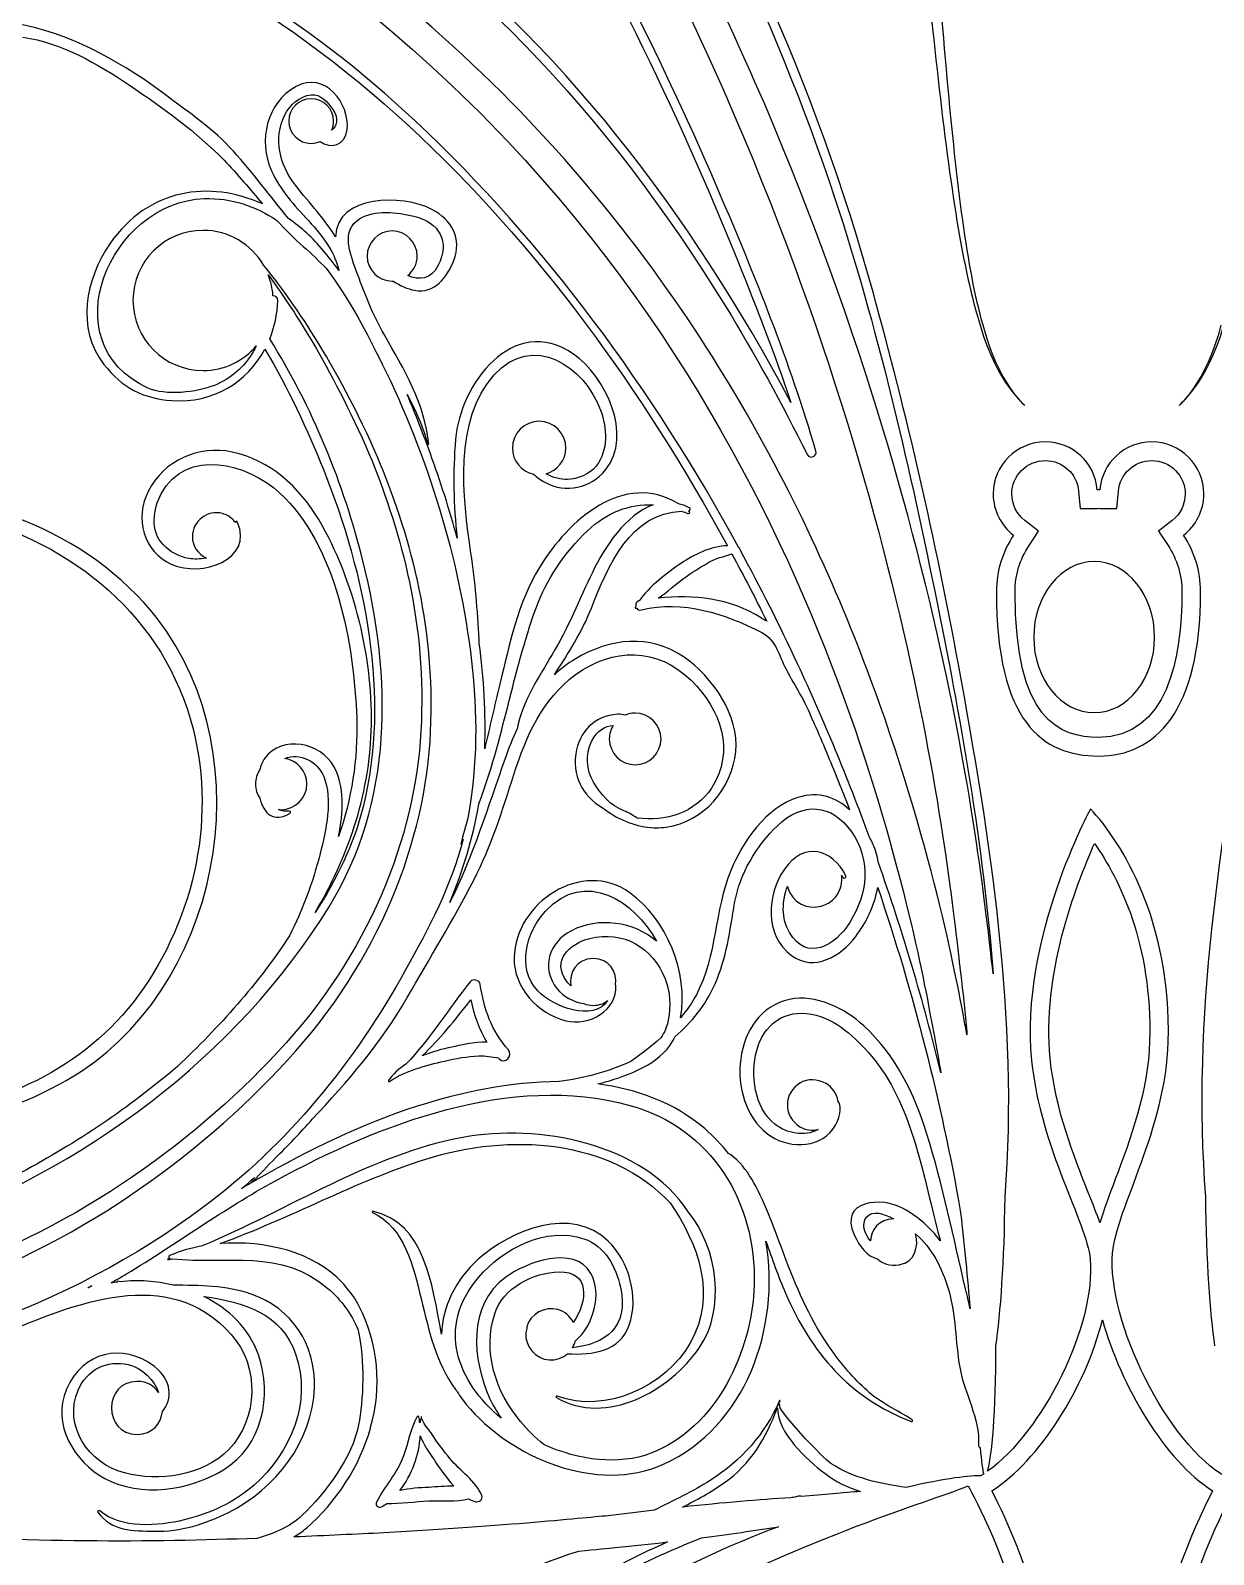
# Model space of a CAD drawing. Extents: x 0 to 115, y 0 to 123.
# Drawn here: x 42.34 to 59.2, y 69.19 to 90.92 of the extents above; entities that cross this region are included whole.
import ezdxf

# ---------------------------------------------------------------- set-up
doc = ezdxf.new("R2010")
doc.units = 0
doc.layers.add('ink_ext_XXXXXX', color=7, linetype='CONTINUOUS')

msp = doc.modelspace()

# ---------------------------------------------------------------- linework, layer by layer
at = {"layer": 'ink_ext_XXXXXX', "color": 7}
for points in [[(57.279114, 84.351261), (57.298516, 84.106786), (57.543697, 84.106786), (57.561689, 84.107491), (57.580739, 84.106786), (57.825566, 84.106786), (57.845322, 84.351261)], [(56.060972, 84.311397), (56.060972, 84.311397)], [(56.571441, 83.576208), (56.709025, 83.781525), (56.51288, 83.933572)], [(58.611908, 83.932866), (58.415764, 83.781525), (58.552994, 83.576208)], [(52.336344, 83.455911), (52.336344, 83.455911)], [(53.272969, 81.887814), (53.272969, 81.887814)], [(54.514041, 81.115583), (54.514041, 81.115583)], [(48.31503, 78.48633), (48.31503, 78.48633)], [(50.881489, 78.625325), (50.881489, 78.625325)], [(48.748947, 77.319694), (48.748947, 77.319694)], [(49.844675, 77.25443), (49.844675, 77.25443)], [(57.416344, 74.351069), (57.416344, 74.351069)], [(54.639277, 73.976772), (54.639277, 73.976772)], [(43.210336, 73.021802), (43.210336, 73.021802)], [(50.325864, 73.198191), (50.325864, 73.198191)], [(48.318205, 70.554475), (48.318205, 70.554475)], [(55.882466, 70.311764), (55.882466, 70.311764)], [(53.327297, 70.015077), (53.327297, 70.015077)]]:
    msp.add_lwpolyline(points, dxfattribs=at)
for points in [[(44.77808, 102.370444), (48.870302, 98.586902), (52.050947, 93.823697), (53.804252, 88.523211)], [(52.15043, 88.625869), (50.920647, 91.497833), (49.402291, 94.253027), (47.59113, 96.799377)], [(54.347883, 87.188652), (53.529439, 90.1474), (52.256969, 92.955864), (50.627489, 95.543136)], [(54.757811, 95.482811), (54.944783, 93.501964), (55.108119, 91.717614), (55.276747, 90.220777)], [(55.406216, 90.234183), (55.270397, 91.731725), (55.139516, 93.518544), (54.97618, 95.501508)], [(52.670072, 90.175622), (51.937, 91.84285), (51.043414, 93.586983), (49.973439, 95.338877)], [(49.586089, 95.103222), (50.643011, 93.367555), (51.526366, 91.641766), (52.250619, 89.991119)], [(49.264355, 93.996911), (50.484966, 91.961736), (51.537302, 89.82355), (52.424186, 87.623275)], [(49.447094, 89.632697), (48.061383, 91.081555), (46.375458, 92.482436), (44.329347, 93.489264)], [(45.670608, 93.562641), (48.445205, 92.057339), (50.60738, 89.651041), (52.244975, 86.987922)], [(41.27923, 93.024655), (46.211064, 92.005833), (49.871133, 87.96935), (52.273197, 83.571975)], [(44.150489, 93.125197), (46.135216, 92.1413), (47.7841, 90.764761), (49.139119, 89.339891)], [(47.826433, 89.626347), (46.27668, 91.083672), (44.448586, 92.209386), (42.446572, 92.841916)], [(53.176661, 85.615616), (51.754614, 88.289319), (49.904647, 90.754883), (47.46025, 92.574511)], [(44.262672, 90.002408), (43.174705, 90.826497), (41.370952, 91.685864), (40.2657, 90.390464)], [(42.22785, 90.826497), (42.784886, 90.739714), (43.290416, 90.448319), (43.750086, 90.13858)], [(46.851355, 89.506402), (46.894041, 89.884227), (46.52433, 90.344955), (46.122869, 90.122352)], [(55.276747, 90.220777), (55.445375, 88.725705), (55.622822, 87.513208), (55.87788, 86.706405)], [(55.916333, 86.717694), (55.686675, 87.525908), (55.542389, 88.7377), (55.406216, 90.234183)], [(43.750086, 90.13858), (44.216458, 89.824255), (44.705055, 89.474652), (45.096991, 89.069664)], [(45.22893, 89.20125), (44.949177, 89.50993), (44.593577, 89.751936), (44.262672, 90.002408)], [(46.122869, 90.122352), (45.7013, 89.887402), (45.581002, 89.347652), (45.772561, 88.920791)], [(45.962708, 89.7156), (46.034675, 89.862002), (46.172964, 89.985122), (46.338769, 90.003114)], [(46.338769, 90.003114), (46.475647, 90.018989), (46.577952, 89.892341), (46.646039, 89.795327)], [(52.250619, 89.991119), (55.149394, 83.347961), (55.493, 78.128614), (55.609416, 77.376139)], [(56.061325, 77.471741), (55.936441, 78.383319), (55.549444, 83.588202), (52.670072, 90.175622)], [(46.338064, 89.94808), (46.163439, 89.94808), (46.018447, 89.803089), (46.018447, 89.628816)], [(46.65768, 89.628816), (46.65768, 89.803089), (46.51163, 89.94808), (46.338064, 89.94808)], [(46.646039, 89.795327), (46.737761, 89.663741), (46.703189, 89.546972), (46.627341, 89.497936)], [(46.112991, 88.716533), (45.887919, 89.008986), (45.79408, 89.374816), (45.962708, 89.7156)], [(46.018447, 89.628816), (46.018447, 89.454544), (46.163439, 89.309552), (46.338064, 89.309552)], [(46.627341, 89.497936), (46.646391, 89.538152), (46.65768, 89.58225), (46.65768, 89.628816)], [(52.436533, 83.544105), (51.214511, 85.787066), (49.684514, 87.879744), (47.826433, 89.626347)], [(54.514041, 81.115583), (53.686072, 83.490483), (52.227689, 86.698644), (49.447094, 89.632697)], [(46.338064, 89.309552), (46.384277, 89.309552), (46.428727, 89.320136), (46.468239, 89.33848)], [(46.468239, 89.33848), (46.609702, 89.233705), (46.824544, 89.267925), (46.851355, 89.506402)], [(49.139119, 89.339891), (51.853744, 86.458755), (53.278261, 83.307391), (54.086475, 80.968122)], [(46.015625, 88.237814), (45.753158, 88.559194), (45.506566, 88.894333), (45.22893, 89.20125)], [(45.096991, 89.069664), (45.290314, 88.870344), (45.465291, 88.657266), (45.642739, 88.448422)], [(45.772561, 88.920791), (45.896386, 88.644566), (46.096411, 88.430077), (46.299258, 88.208886)], [(45.642739, 88.448422), (44.889911, 88.786383), (44.018902, 88.673494), (43.470333, 87.88045)], [(46.684844, 87.977464), (46.537736, 88.228994), (46.323247, 88.443483), (46.112991, 88.716533)], [(44.011494, 85.822344), (42.611319, 86.464752), (43.468922, 88.476997), (44.815475, 88.523211)], [(44.815475, 88.523211), (45.207411, 88.536616), (45.550311, 88.414908), (45.85123, 88.211708)], [(48.058561, 88.369752), (47.637697, 88.590591), (46.700719, 88.581066), (46.684844, 87.977464)], [(53.533672, 84.921702), (53.16643, 86.185), (52.666897, 87.417958), (52.15043, 88.625869)], [(53.804252, 88.523211), (54.406091, 86.702525), (54.843889, 84.802464), (55.227711, 82.924627)], [(46.510925, 87.784494), (46.363464, 87.960883), (46.196247, 88.112577), (46.015625, 88.237814)], [(46.977297, 87.506858), (46.891925, 87.743925), (46.759633, 88.069891), (47.02845, 88.234991)], [(47.02845, 88.234991), (47.244702, 88.366577), (47.567494, 88.329536), (47.799622, 88.273091)], [(47.799622, 88.273091), (48.170391, 88.183133), (48.321027, 87.914669), (48.14605, 87.564008)], [(48.370416, 87.63915), (48.495652, 87.953475), (48.339019, 88.221586), (48.058561, 88.369752)], [(44.796777, 88.070597), (44.245739, 88.070597), (43.798416, 87.623275), (43.798416, 87.07153)], [(45.659319, 87.574591), (45.485752, 87.871277), (45.16543, 88.070597), (44.796777, 88.070597)], [(45.85123, 88.211708), (45.970116, 88.081533), (46.093236, 87.955239), (46.228702, 87.837411)], [(46.299258, 88.208886), (46.407561, 88.091058), (46.510572, 87.968644), (46.595944, 87.832119)], [(47.492352, 88.06213), (47.297266, 88.06213), (47.135341, 87.8995), (47.135341, 87.704061)], [(47.850775, 87.704061), (47.850775, 87.8995), (47.687791, 88.06213), (47.492352, 88.06213)], [(43.470333, 87.88045), (43.123905, 87.3788), (42.982441, 86.669716), (43.38355, 86.159247)], [(46.228702, 87.837411), (46.341591, 87.73828), (46.448483, 87.635269), (46.550436, 87.529083)], [(46.595944, 87.832119), (46.661914, 87.725933), (46.698955, 87.612339), (46.734939, 87.498391)], [(47.24823, 84.923466), (46.61958, 86.319055), (45.985286, 87.180186), (45.659319, 87.574591)], [(46.734939, 87.498391), (46.662972, 87.596111), (46.588889, 87.692419), (46.510925, 87.784494)], [(47.135341, 87.704061), (47.135341, 87.509327), (47.297266, 87.346344), (47.492352, 87.346344)], [(47.715308, 87.426072), (47.797152, 87.492041), (47.850775, 87.59223), (47.850775, 87.704061)], [(47.811616, 87.216169), (48.101247, 87.16043), (48.275872, 87.403847), (48.370416, 87.63915)], [(52.424186, 87.623275), (52.690886, 86.961816), (52.950177, 86.293655), (53.176661, 85.615616)], [(45.793022, 87.13503), (45.786319, 87.240158), (45.763389, 87.341405), (45.725994, 87.43595)], [(45.725994, 87.43595), (46.054077, 86.989333), (46.612525, 86.155014), (47.162505, 84.886425)], [(46.550436, 87.529083), (46.882047, 87.094108), (47.14275, 86.588577), (47.3523, 86.162775)], [(47.382991, 86.5787), (47.211541, 86.878208), (47.094066, 87.183714), (46.977297, 87.506858)], [(48.14605, 87.564008), (48.048683, 87.365394), (47.875116, 87.357986), (47.715308, 87.426072)], [(47.492352, 87.346344), (47.496586, 87.346344), (47.501172, 87.346344), (47.505405, 87.34705)], [(47.505405, 87.34705), (47.605241, 87.28108), (47.717425, 87.234514), (47.811616, 87.216169)], [(55.565319, 81.880758), (55.237589, 83.664402), (54.831541, 85.439933), (54.347883, 87.188652)], [(43.798416, 87.07153), (43.798416, 86.520139), (44.245739, 86.072464), (44.796777, 86.072464)], [(45.747866, 86.522255), (45.8156, 86.691236), (45.856522, 86.876797), (45.862519, 87.07153)], [(45.862519, 87.07153), (45.86393, 87.117039), (45.8283, 87.136794), (45.793022, 87.13503)], [(52.244975, 86.987922), (52.66725, 86.300711), (53.051777, 85.591627), (53.411611, 84.870902)], [(50.076802, 86.307061), (49.209675, 86.896552), (48.46108, 85.867852), (48.396169, 85.092094)], [(55.87788, 86.706405), (56.117064, 85.882316), (56.519936, 85.570814), (56.510764, 85.5754)], [(56.510764, 85.5754), (56.518525, 85.570814), (56.130116, 85.894311), (55.916333, 86.717694)], [(58.712802, 85.5754), (58.70363, 85.570814), (59.106502, 85.882316), (59.346039, 86.706405)], [(59.307586, 86.717694), (59.093802, 85.894311), (58.705041, 85.571519), (58.712802, 85.5754)], [(47.07678, 83.358191), (46.8062, 84.446158), (46.354291, 85.555644), (45.747866, 86.522255)], [(48.013405, 85.020833), (47.959077, 85.600447), (47.66733, 86.081283), (47.382991, 86.5787)], [(48.94615, 86.008964), (49.50248, 86.62703), (50.236258, 86.129614), (50.463447, 85.505902)], [(44.353689, 85.643839), (44.944239, 85.601858), (45.427897, 85.907716), (45.678722, 86.3755)], [(44.796777, 86.072464), (45.101225, 86.072464), (45.372511, 86.208283), (45.555955, 86.422419)], [(45.509389, 86.336341), (45.384505, 86.118325), (45.190125, 85.955694), (44.959408, 85.860444)], [(45.555955, 86.422419), (45.541491, 86.393491), (45.525616, 86.364564), (45.509389, 86.336341)], [(45.678722, 86.3755), (46.008569, 85.826577), (46.282325, 85.236733), (46.516569, 84.649711)], [(50.535414, 84.655708), (50.936169, 85.149244), (50.526594, 86.000144), (50.076802, 86.307061)], [(43.38355, 86.159247), (43.647427, 85.824461), (43.936, 85.673472), (44.353689, 85.643839)], [(47.3523, 86.162775), (48.002116, 84.841975), (48.452966, 83.393469), (48.624769, 81.930147)], [(44.959408, 85.860444), (44.710347, 85.758844), (44.260555, 85.707691), (44.011494, 85.822344)], [(48.616655, 83.466494), (48.499533, 84.258833), (48.367947, 85.366908), (48.94615, 86.008964)], [(48.039158, 84.881839), (47.937205, 85.163002), (47.827491, 85.447341), (47.707194, 85.729916)], [(47.707194, 85.729916), (47.827491, 85.503786), (47.932266, 85.269541), (48.001411, 85.019069)], [(50.463447, 85.505902), (50.556933, 85.249786), (50.577394, 84.936166), (50.401358, 84.710036)], [(49.588205, 85.348211), (49.380772, 85.348211), (49.2065, 85.174997), (49.2065, 84.966858)], [(49.970264, 84.966858), (49.970264, 85.174997), (49.795991, 85.348211), (49.588205, 85.348211)], [(45.20988, 84.909355), (44.733983, 85.009897), (44.239741, 84.788705), (44.017491, 84.355847)], [(44.200583, 84.313514), (44.555477, 84.984497), (45.442361, 84.742491), (45.888977, 84.329741)], [(48.001411, 85.019069), (48.003175, 85.012366), (48.014464, 85.013425), (48.013405, 85.020833)], [(48.396169, 85.092094), (48.357364, 84.622547), (48.36583, 84.150883), (48.421569, 83.683452)], [(49.2065, 84.966858), (49.2065, 84.786589), (49.33738, 84.632425), (49.506714, 84.59503)], [(49.687336, 84.599264), (49.84785, 84.643714), (49.970264, 84.792939), (49.970264, 84.966858)], [(56.803569, 85.053641), (56.392936, 85.053641), (56.060972, 84.721325), (56.060972, 84.311397)], [(57.543697, 84.372427), (57.512652, 84.754133), (57.193741, 85.053641), (56.803569, 85.053641)], [(58.321219, 85.053641), (57.931047, 85.053641), (57.612136, 84.754133), (57.580739, 84.372427)], [(59.063464, 84.311397), (59.063464, 84.721325), (58.7315, 85.053641), (58.321219, 85.053641)], [(46.445661, 83.945919), (46.169436, 84.412644), (45.750689, 84.795408), (45.20988, 84.909355)], [(47.162505, 84.886425), (47.575255, 83.887358), (47.969661, 82.588783), (47.908983, 81.071486)], [(48.046214, 81.065841), (48.09278, 82.612419), (47.677561, 83.92193), (47.24823, 84.923466)], [(48.421569, 83.683452), (48.310091, 84.090205), (48.180622, 84.490961), (48.039158, 84.881839)], [(53.411611, 84.870902), (53.44583, 84.802111), (53.554133, 84.850089), (53.533672, 84.921702)], [(56.326261, 84.311397), (56.326261, 84.574569), (56.540044, 84.788), (56.804275, 84.788)], [(56.804275, 84.788), (57.050161, 84.788), (57.259005, 84.595736), (57.279114, 84.351261)], [(57.845322, 84.351261), (57.866136, 84.595736), (58.07498, 84.788), (58.321219, 84.788)], [(58.321219, 84.788), (58.584391, 84.788), (58.797822, 84.574569), (58.797822, 84.311397)], [(46.516569, 84.649711), (47.106414, 83.175452), (47.470127, 81.42003), (47.078544, 79.850169)], [(49.506714, 84.59503), (49.554339, 84.550933), (49.611136, 84.512833), (49.670755, 84.478614)], [(51.569758, 84.173461), (50.799644, 84.643714), (50.005894, 83.944861), (49.592086, 83.263294)], [(49.670755, 84.478614), (49.967794, 84.312102), (50.325158, 84.396769), (50.535414, 84.655708)], [(49.990372, 84.517066), (49.901825, 84.513186), (49.788936, 84.544583), (49.687336, 84.599264)], [(50.401358, 84.710036), (50.307519, 84.590444), (50.13748, 84.522711), (49.990372, 84.517066)], [(44.146961, 82.530222), (43.143308, 83.824564), (41.477844, 84.34985), (39.895636, 84.402766)], [(44.017491, 84.355847), (43.817819, 83.967086), (43.946936, 83.49013), (44.351219, 83.307391)], [(45.888977, 84.329741), (46.697191, 83.583264), (46.951897, 82.165802), (46.987175, 81.113114)], [(57.562041, 84.373133), (57.556044, 84.373133), (57.549694, 84.372427), (57.543697, 84.372427)], [(57.580739, 84.372427), (57.574741, 84.372427), (57.568744, 84.373133), (57.562041, 84.373133)], [(44.226689, 83.589966), (44.040775, 83.786111), (44.085577, 84.096908), (44.200583, 84.313514)], [(50.277886, 83.786816), (50.555169, 84.049989), (50.87655, 84.173461), (51.214511, 84.155116)], [(51.214511, 84.155116), (50.822927, 84.022825), (50.518127, 83.547986), (50.351616, 83.201205)], [(51.728861, 84.116311), (51.675239, 84.142769), (51.621969, 84.161114), (51.569758, 84.173461)], [(51.717925, 84.067275), (51.742266, 84.068686), (51.751439, 84.105727), (51.728861, 84.116311)], [(56.060972, 84.311397), (56.060972, 84.071155), (56.174919, 83.85843), (56.35025, 83.722964)], [(56.51288, 83.933572), (56.3947, 84.024589), (56.326261, 84.162525), (56.326261, 84.311397)], [(58.797822, 84.311397), (58.797822, 84.162525), (58.730089, 84.024589), (58.611908, 83.932866)], [(58.774186, 83.722964), (58.949869, 83.85843), (59.063464, 84.071155), (59.063464, 84.311397)], [(41.376597, 84.005186), (42.948927, 83.622775), (44.250325, 82.550683), (44.654608, 80.961419)], [(44.351219, 83.307391), (44.767144, 83.119361), (45.532319, 83.370891), (45.285022, 83.915227)], [(45.074766, 84.03235), (44.861689, 84.090911), (44.645083, 83.925458), (44.645083, 83.704972)], [(45.226108, 83.94345), (45.188714, 83.984372), (45.128036, 84.017533), (45.074766, 84.03235)], [(45.259975, 83.902527), (45.251155, 83.914169), (45.240925, 83.926869), (45.226108, 83.94345)], [(45.285022, 83.915227), (45.278319, 83.929691), (45.253625, 83.919108), (45.258916, 83.904644)], [(45.258916, 83.904644), (45.259975, 83.903233), (45.259975, 83.902527), (45.259975, 83.902527)], [(47.194961, 80.928258), (47.23165, 81.934733), (46.956836, 83.081966), (46.445661, 83.945919)], [(50.332566, 82.682975), (50.570691, 83.295044), (50.892777, 84.043286), (51.619147, 84.067275)], [(51.619147, 84.067275), (51.64878, 84.056339), (51.677355, 84.04505), (51.706989, 84.03235)], [(51.706989, 84.03235), (51.723216, 84.023883), (51.744736, 84.045402), (51.728155, 84.059514)], [(51.728155, 84.059514), (51.724627, 84.062689), (51.721452, 84.064452), (51.717925, 84.067275)], [(44.645083, 83.704972), (44.645083, 83.569858), (44.727986, 83.450972), (44.845108, 83.396997)], [(49.540227, 82.67345), (49.692275, 83.093608), (49.954741, 83.480958), (50.277886, 83.786816)], [(56.35025, 83.722964), (56.196791, 83.4926), (56.107186, 83.215316), (56.107186, 82.917925)], [(59.016897, 82.917925), (59.016897, 83.215316), (58.927644, 83.4926), (58.774186, 83.722964)], [(44.593577, 83.391352), (44.449644, 83.414989), (44.325466, 83.485897), (44.226689, 83.589966)], [(48.730955, 82.238122), (48.7112, 82.653341), (48.67698, 83.056566), (48.616655, 83.466494)], [(52.273197, 83.571975), (52.043539, 83.573033), (51.788833, 83.4418), (51.615619, 83.32503)], [(51.993444, 83.329969), (52.106686, 83.396644), (52.220633, 83.418869), (52.336344, 83.455911)], [(52.336344, 83.455911), (52.508147, 83.138411), (52.674305, 82.818089), (52.832702, 82.497766)], [(52.452408, 83.51553), (52.452408, 83.527172), (52.446411, 83.537755), (52.436533, 83.544105)], [(53.272969, 81.887814), (53.017205, 82.437089), (52.743097, 82.980719), (52.452408, 83.51553)], [(56.372827, 82.917925), (56.372827, 83.15358), (56.441619, 83.380416), (56.571441, 83.576208)], [(58.552994, 83.576208), (58.683169, 83.380416), (58.751255, 83.152875), (58.751255, 82.917925)], [(44.845108, 83.396997), (44.753386, 83.381827), (44.66378, 83.380064), (44.593577, 83.391352)], [(46.594533, 78.427064), (47.51493, 79.929191), (47.493764, 81.683908), (47.07678, 83.358191)], [(49.592086, 83.263294), (49.286227, 82.758469), (49.163814, 82.165802), (49.027289, 81.598536)], [(51.615619, 83.32503), (51.414536, 83.188858), (51.15983, 82.998711), (51.012722, 82.785633)], [(51.647016, 83.106308), (51.757436, 83.188152), (51.875264, 83.259414), (51.993444, 83.329969)], [(57.501011, 83.347255), (57.025114, 83.347255), (56.638822, 82.865714), (56.638822, 82.270225)], [(58.362141, 82.270225), (58.362141, 82.865714), (57.976202, 83.347255), (57.501011, 83.347255)], [(50.351616, 83.201205), (50.159352, 82.803272), (50.004483, 82.40675), (49.774825, 82.025044)], [(51.285066, 82.824439), (51.414536, 82.912986), (51.534833, 83.023758), (51.647016, 83.106308)], [(51.045883, 82.65828), (51.632552, 82.803977), (52.247444, 82.603952), (52.763205, 82.33443)], [(52.757208, 82.541158), (52.29895, 82.830436), (51.795536, 82.879825), (51.285066, 82.824439)], [(55.227711, 82.924627), (55.591777, 81.140277), (55.919508, 79.307597), (56.061325, 77.471741)], [(56.107186, 82.917925), (56.107186, 81.063019), (56.758766, 80.57548), (57.562041, 80.57548)], [(57.562041, 80.841475), (57.008533, 80.841475), (56.372827, 81.077836), (56.372827, 82.917925)], [(57.562041, 80.57548), (58.365669, 80.57548), (59.016897, 81.195664), (59.016897, 82.917925)], [(58.751255, 82.917925), (58.751255, 81.970716), (58.545233, 80.841475), (57.562041, 80.841475)], [(48.729191, 79.895325), (49.07315, 80.795966), (49.210733, 81.763989), (49.540227, 82.67345)], [(49.804811, 81.73365), (50.003425, 82.03845), (50.199922, 82.343955), (50.332566, 82.682975)], [(50.956277, 82.6925), (50.953455, 82.686502), (50.957689, 82.681211), (50.964039, 82.681564)], [(50.966861, 82.710844), (50.96298, 82.704847), (50.9591, 82.69885), (50.956277, 82.6925)], [(51.011664, 82.785633), (50.971094, 82.778225), (50.958747, 82.742947), (50.966861, 82.710844)], [(50.964039, 82.681564), (50.968977, 82.682269), (50.973564, 82.68368), (50.978502, 82.684386)], [(50.978502, 82.684386), (50.992614, 82.663925), (51.015897, 82.651225), (51.045883, 82.65828)], [(51.012722, 82.785633), (51.011664, 82.785633), (51.011664, 82.785633), (51.011664, 82.785633)], [(42.846622, 75.949505), (45.048661, 77.19975), (45.688247, 80.541261), (44.146961, 82.530222)], [(52.832702, 82.497766), (52.805186, 82.513289), (52.778727, 82.528105), (52.757208, 82.541158)], [(48.733425, 82.185558), (48.732366, 82.20355), (48.732366, 82.220836), (48.730955, 82.238122)], [(48.812094, 80.678491), (48.831144, 81.180494), (48.801158, 81.684614), (48.733425, 82.185558)], [(51.655483, 81.983769), (51.153833, 82.321377), (50.607733, 82.255408), (50.102908, 81.958369)], [(52.763205, 82.33443), (52.966052, 82.228244), (53.00768, 82.005641), (53.108222, 81.812319)], [(56.638822, 82.270225), (56.638822, 81.676147), (57.025114, 81.1939), (57.501011, 81.1939)], [(57.501011, 81.1939), (57.976202, 81.1939), (58.362141, 81.676147), (58.362141, 82.270225)], [(48.624769, 81.930147), (48.7112, 81.196369), (48.708377, 80.447422), (48.57785, 79.71823)], [(49.774825, 82.025044), (49.579033, 81.699783), (49.351139, 81.344183), (49.274586, 80.962477)], [(50.102908, 81.958369), (49.993194, 81.893458), (49.894769, 81.817611), (49.804811, 81.73365)], [(50.103614, 81.731886), (50.639836, 82.129819), (51.27413, 82.123469), (51.753908, 81.655686)], [(52.390319, 80.640039), (52.446764, 81.143805), (52.054475, 81.7146), (51.655483, 81.983769)], [(49.228725, 80.313014), (49.402291, 80.855233), (49.633361, 81.382989), (50.103614, 81.731886)], [(53.108222, 81.812319), (53.235575, 81.56608), (53.386916, 81.356883), (53.478286, 81.0923)], [(54.293908, 79.425425), (53.988402, 80.259744), (53.648677, 81.081716), (53.272969, 81.887814)], [(56.229247, 74.291802), (56.431036, 76.815575), (56.018991, 79.4159), (55.565319, 81.880758)], [(59.75138, 81.880758), (59.297355, 79.4159), (58.886016, 76.815575), (59.087452, 74.291802)], [(49.027289, 81.598536), (48.953205, 81.292325), (48.88265, 80.985408), (48.812094, 80.678491)], [(51.753908, 81.655686), (52.181827, 81.238702), (52.387497, 80.650622), (52.04495, 80.11828)], [(47.908983, 81.071486), (47.862769, 79.561244), (47.232708, 77.877083), (45.982816, 76.487491)], [(46.118283, 76.369311), (47.382286, 77.79418), (48.014816, 79.527377), (48.046214, 81.065841)], [(46.987175, 81.113114), (47.007283, 80.52468), (46.910975, 79.962705), (46.729647, 79.427541)], [(50.704041, 81.169911), (50.382661, 81.152977), (50.154766, 80.922614), (50.111022, 80.60723)], [(50.817989, 81.158975), (50.782711, 81.167441), (50.744964, 81.171675), (50.704041, 81.169911)], [(50.957336, 81.187197), (50.907947, 81.187197), (50.860675, 81.176614), (50.817989, 81.158975)], [(51.325636, 80.817839), (51.325636, 81.019275), (51.157714, 81.187197), (50.957336, 81.187197)], [(53.478286, 81.0923), (53.480402, 81.086655), (53.485341, 81.084891), (53.488869, 81.08595)], [(53.488869, 81.08595), (53.606344, 80.816427), (53.719586, 80.547964), (53.827889, 80.279852)], [(55.677502, 76.656825), (55.589308, 77.086155), (55.334955, 78.716341), (54.514041, 81.115583)], [(44.654608, 80.961419), (44.995744, 79.623333), (44.640144, 78.143077), (43.798769, 77.062166)], [(46.661914, 80.425902), (46.474236, 80.762805), (45.930252, 80.884866), (45.6759, 80.542319)], [(46.39733, 78.344866), (46.860527, 79.133677), (47.161447, 79.997983), (47.194961, 80.928258)], [(49.274586, 80.962477), (49.210733, 80.824894), (49.154289, 80.682372), (49.103841, 80.540555)], [(50.336094, 80.784325), (50.413352, 80.940605), (50.528005, 81.00728), (50.644775, 81.011866)], [(50.644775, 81.011866), (50.609144, 80.955069), (50.588683, 80.888747), (50.588683, 80.817839)], [(54.086475, 80.968122), (54.889044, 78.605569), (55.137047, 76.997255), (55.223125, 76.57498)], [(45.960944, 80.539497), (46.17508, 80.634394), (46.434019, 80.491519), (46.517275, 80.284791)], [(50.365022, 80.201889), (50.259189, 80.380747), (50.244372, 80.598058), (50.336094, 80.784325)], [(50.588683, 80.817839), (50.588683, 80.617108), (50.7559, 80.449186), (50.957336, 80.449186)], [(50.957336, 80.449186), (51.157714, 80.449186), (51.325636, 80.617108), (51.325636, 80.817839)], [(51.400072, 79.562655), (51.944761, 79.642383), (52.331758, 80.106286), (52.390319, 80.640039)], [(45.6759, 80.542319), (45.642739, 80.497516), (45.61875, 80.439661), (45.602875, 80.374044)], [(46.277386, 80.176489), (46.277386, 80.35958), (46.13698, 80.514097), (45.960944, 80.539497)], [(46.729647, 79.427541), (46.800202, 79.777497), (46.818194, 80.142622), (46.661914, 80.425902)], [(49.103841, 80.540555), (48.853369, 79.83888), (48.6477, 79.152727), (48.31503, 78.48633)], [(50.111022, 80.60723), (50.057047, 80.220586), (50.257425, 79.971877), (50.536472, 79.80713)], [(45.602875, 80.374044), (45.56548, 80.316189), (45.543255, 80.249514), (45.543255, 80.176489)], [(46.517275, 80.284791), (46.649566, 79.953533), (46.550436, 79.513266), (46.466122, 79.183066)], [(48.656519, 78.805947), (48.903464, 79.289605), (49.063625, 79.798311), (49.228725, 80.313014)], [(50.796469, 79.793019), (50.603852, 79.870277), (50.468386, 80.026205), (50.365022, 80.201889)], [(53.827889, 80.279852), (53.891036, 80.122866), (53.953125, 79.964822), (54.014508, 79.805719)], [(45.543255, 80.176489), (45.543255, 80.102405), (45.565833, 80.032555), (45.604991, 79.974347)], [(45.604991, 79.974347), (45.659319, 79.762327), (45.802547, 79.615572), (46.038555, 79.760211)], [(45.910144, 79.809952), (46.110169, 79.809952), (46.277386, 79.976816), (46.277386, 80.176489)], [(52.04495, 80.11828), (51.821994, 79.772558), (51.38455, 79.628625), (50.9845, 79.691419)], [(53.275439, 79.983519), (52.828469, 79.844877), (52.488744, 79.354164), (52.320116, 78.943883)], [(54.014508, 79.805719), (53.82295, 79.985636), (53.57918, 80.078064), (53.275439, 79.983519)], [(46.031147, 79.788433), (45.968, 79.782789), (45.9172, 79.792666), (45.874514, 79.811716)], [(45.874514, 79.811716), (45.886508, 79.810305), (45.898502, 79.809952), (45.910144, 79.809952)], [(46.038555, 79.760211), (46.050902, 79.767266), (46.046669, 79.789139), (46.031147, 79.788433)], [(47.078544, 79.850169), (46.9459, 79.317122), (46.700719, 78.814414), (46.39733, 78.344866)], [(48.31503, 78.48633), (48.502708, 78.938944), (48.644877, 79.407433), (48.729191, 79.895325)], [(50.536472, 79.80713), (50.7305, 79.656847), (50.985205, 79.563008), (51.225447, 79.553483)], [(50.9845, 79.691419), (50.925233, 79.729872), (50.864908, 79.766561), (50.796469, 79.793019)], [(52.985102, 79.581705), (53.341761, 79.926369), (53.760155, 79.900969), (54.043789, 79.490336)], [(57.449858, 79.823005), (57.449858, 79.823005), (56.431036, 77.962808), (56.60813, 76.235961)], [(58.556522, 76.50125), (58.600972, 78.22845), (57.892594, 79.335819), (57.449858, 79.823005)], [(48.57785, 79.71823), (48.542925, 79.58488), (48.508, 79.452236), (48.4699, 79.319944)], [(51.225447, 79.553483), (51.234266, 79.552072), (51.242733, 79.550308), (51.251552, 79.548191)], [(51.251552, 79.548191), (51.254375, 79.547133), (51.255786, 79.551014), (51.253669, 79.552777)], [(51.253669, 79.552777), (51.303411, 79.552072), (51.352094, 79.5556), (51.400072, 79.562655)], [(52.374797, 78.480686), (52.444647, 78.894141), (52.6863, 79.293486), (52.985102, 79.581705)], [(48.506941, 79.389441), (48.335491, 78.728689), (48.01658, 78.121911), (47.684616, 77.525011)], [(48.4699, 79.319944), (48.469194, 79.318533), (48.471664, 79.317827), (48.472016, 79.318533)], [(48.472016, 79.318533), (48.484364, 79.342169), (48.494594, 79.365805), (48.506941, 79.389441)], [(53.959122, 78.866625), (53.771797, 79.25715), (53.357636, 79.35875), (53.084233, 78.961875)], [(54.043789, 79.490336), (54.327775, 79.078291), (54.269214, 78.610861), (54.016272, 78.20305)], [(54.346472, 79.32065), (54.329891, 79.355927), (54.3119, 79.390852), (54.293908, 79.425425)], [(54.421966, 79.06418), (54.409972, 79.151669), (54.385277, 79.2381), (54.346472, 79.32065)], [(56.872361, 76.262772), (56.751358, 77.444577), (57.232194, 78.717752), (57.504891, 79.327705)], [(57.504891, 79.327705), (57.863314, 78.820411), (58.326511, 77.890136), (58.291233, 76.507952)], [(46.466122, 79.183066), (46.359936, 78.763261), (46.214944, 78.380144), (46.029383, 78.011491)], [(50.881489, 78.625325), (50.206272, 79.113569), (49.243189, 78.484919), (49.231194, 77.698225)], [(49.678869, 78.364975), (50.243666, 78.974575), (50.954514, 78.502205), (51.260372, 77.934939)], [(52.320116, 78.943883), (52.084461, 78.369208), (52.125736, 77.732444), (51.82905, 77.171527)], [(53.084233, 78.961875), (52.835877, 78.60063), (52.791427, 78.022075), (53.186539, 77.731033)], [(55.314494, 76.058866), (55.068608, 77.074514), (54.769805, 78.077108), (54.421966, 79.06418)], [(47.706841, 77.1299), (48.024341, 77.687641), (48.363714, 78.234447), (48.656519, 78.805947)], [(53.157258, 78.058411), (53.040136, 78.255966), (53.048602, 78.513141), (53.130447, 78.72128)], [(53.130447, 78.72128), (53.131858, 78.713519), (53.132916, 78.7047), (53.135386, 78.696586)], [(53.135386, 78.696586), (53.190419, 78.496914), (53.400675, 78.379439), (53.599641, 78.433061)], [(53.790494, 78.53713), (53.866694, 78.61333), (53.893858, 78.702583), (53.901972, 78.806652)], [(53.901972, 78.807358), (53.904089, 78.830289), (53.901972, 78.852866), (53.898797, 78.874386)], [(53.898797, 78.874386), (53.906558, 78.864508), (53.913614, 78.855689), (53.92208, 78.844752)], [(53.901972, 78.806652), (53.901972, 78.807358), (53.901972, 78.807358), (53.901972, 78.807358)], [(53.92208, 78.844752), (53.938661, 78.822175), (53.971469, 78.841225), (53.959122, 78.866625)], [(54.100586, 78.000555), (54.249458, 78.1967), (54.36905, 78.445055), (54.414205, 78.701525)], [(54.414205, 78.701525), (54.92538, 77.198691), (55.318022, 75.655641), (55.59213, 74.093189)], [(51.604683, 76.843797), (51.723216, 77.491497), (51.40113, 78.249969), (50.881489, 78.625325)], [(52.095397, 77.326044), (52.258733, 77.693991), (52.308122, 78.087339), (52.374797, 78.480686)], [(53.622219, 78.439411), (53.68713, 78.457402), (53.742869, 78.490564), (53.790494, 78.53713)], [(40.721136, 73.846597), (43.060758, 74.647755), (45.294194, 76.304752), (46.594533, 78.427064)], [(49.568097, 77.226914), (49.262239, 77.547236), (49.406877, 78.070052), (49.678869, 78.364975)], [(51.260372, 77.934939), (50.937227, 78.213986), (50.434166, 78.284541), (50.047169, 78.083811)], [(53.599641, 78.433061), (53.607755, 78.434472), (53.615164, 78.437294), (53.622219, 78.439411)], [(50.047169, 78.083811), (49.728611, 77.919064), (49.607961, 77.549705), (49.844675, 77.25443)], [(50.309283, 77.973744), (50.789766, 78.094394), (51.206044, 77.843569), (51.38455, 77.399069)], [(54.016272, 78.20305), (53.809191, 77.869675), (53.406319, 77.635077), (53.157258, 78.058411)], [(46.029383, 78.011491), (45.586294, 77.332747), (45.026436, 76.710094), (44.4313, 76.147766)], [(49.982258, 77.360616), (49.758597, 77.656597), (50.021064, 77.90213), (50.309283, 77.973744)], [(53.186539, 77.731033), (53.510741, 77.491497), (53.888566, 77.722214), (54.100586, 78.000555)], [(49.231194, 77.698225), (49.224491, 77.272775), (49.566686, 76.903769), (49.967794, 76.800405)], [(50.358672, 77.687641), (50.117372, 77.687641), (50.011891, 77.480208), (50.039408, 77.296411)], [(50.678994, 77.311933), (50.69875, 77.492202), (50.591505, 77.687641), (50.358672, 77.687641)], [(47.684616, 77.525011), (46.955072, 76.211972), (46.004689, 75.037222), (44.796072, 74.137286)], [(48.748947, 77.319694), (48.740127, 77.381077), (48.642761, 77.405772), (48.605014, 77.357794)], [(51.38455, 77.399069), (51.45828, 77.213508), (51.467452, 77.006427), (51.429352, 76.8124)], [(55.609416, 77.376139), (55.63905, 77.112966), (55.66445, 76.854733), (55.68738, 76.60038)], [(48.605014, 77.357794), (48.29845, 76.968327), (48.030339, 76.541114), (47.689555, 76.180222)], [(49.147233, 76.389419), (48.911577, 76.6473), (48.796925, 76.978558), (48.748947, 77.319694)], [(50.565047, 77.089683), (50.360436, 76.776064), (49.786819, 76.998666), (49.568097, 77.226914)], [(49.844675, 77.25443), (49.930047, 77.147539), (50.078214, 77.0664), (50.223911, 77.045586)], [(49.967794, 76.800405), (50.297641, 76.71468), (50.711802, 76.954216), (50.681111, 77.308405)], [(50.039408, 77.296411), (50.020005, 77.314402), (50.001308, 77.334864), (49.982258, 77.360616)], [(50.681111, 77.308405), (50.680405, 77.310169), (50.678994, 77.310875), (50.678994, 77.311933)], [(51.527072, 76.577802), (51.7592, 76.774652), (51.957108, 77.011366), (52.095397, 77.326044)], [(51.82905, 77.171527), (51.766961, 77.055111), (51.690408, 76.946455), (51.604683, 76.843797)], [(54.218061, 76.725969), (53.951714, 76.973266), (53.531202, 77.186697), (53.157611, 77.105558)], [(43.798769, 77.062166), (43.009958, 76.04793), (41.747719, 75.518058), (40.486186, 75.431275)], [(46.354291, 75.396702), (46.858058, 75.933277), (47.341364, 76.488902), (47.706841, 77.1299)], [(47.918861, 76.29805), (48.174272, 76.538997), (48.385939, 76.810636), (48.614539, 77.097091)], [(48.614539, 77.097091), (48.658636, 76.883661), (48.730955, 76.677639), (48.843491, 76.493489)], [(50.223911, 77.045586), (50.262716, 77.029005), (50.307519, 77.01948), (50.358672, 77.01948)], [(50.358672, 77.01948), (50.444397, 77.01948), (50.513189, 77.046997), (50.565047, 77.089683)], [(53.157611, 77.105558), (52.339166, 76.927758), (52.227336, 75.664108), (52.842227, 75.188564)], [(52.689475, 76.376014), (52.7879, 76.75278), (53.089877, 76.966916), (53.471936, 76.895302)], [(51.429352, 76.8124), (51.40995, 76.713269), (51.37185, 76.629308), (51.323166, 76.554872)], [(53.471936, 76.895302), (53.823302, 76.82898), (54.101291, 76.556283), (54.324952, 76.297344)], [(55.116939, 75.184683), (54.936316, 75.768177), (54.669616, 76.306164), (54.218061, 76.725969)], [(48.843491, 76.493489), (48.663575, 76.500191), (48.452261, 76.448333), (48.344311, 76.425402)], [(50.591152, 75.945977), (50.942166, 76.051458), (51.366558, 76.222202), (51.527072, 76.577802)], [(51.323166, 76.554872), (51.1877, 76.434222), (51.041297, 76.32345), (50.894541, 76.220439)], [(55.223125, 76.57498), (55.25558, 76.401061), (55.285566, 76.228905), (55.314494, 76.058866)], [(55.68738, 76.60038), (55.684205, 76.61943), (55.680325, 76.637775), (55.677502, 76.656825)], [(57.763125, 73.491702), (57.819569, 74.12635), (58.524772, 75.260883), (58.556522, 76.50125)], [(58.291233, 76.507952), (58.272536, 75.800633), (58.01148, 75.10178), (57.801225, 74.540864)], [(45.982816, 76.487491), (44.738922, 75.1106), (43.041708, 73.87623), (41.02523, 73.166089)], [(41.096844, 72.95795), (43.155302, 73.698783), (44.859572, 74.956789), (46.118283, 76.369311)], [(48.344311, 76.425402), (48.20955, 76.39718), (48.059972, 76.356964), (47.918861, 76.29805)], [(48.237772, 76.22573), (48.398991, 76.264183), (48.561269, 76.292405), (48.72778, 76.301225)], [(48.72778, 76.301225), (48.824089, 76.306164), (48.916516, 76.279), (49.008591, 76.27018)], [(49.017411, 76.259244), (49.097491, 76.17105), (49.227314, 76.302636), (49.147233, 76.389419)], [(52.949119, 75.327205), (52.648905, 75.568858), (52.599164, 76.029939), (52.689475, 76.376014)], [(54.324952, 76.297344), (54.898216, 75.63518), (55.058025, 74.611066), (55.273219, 73.789094)], [(44.4313, 76.147766), (43.748322, 75.563566), (42.995847, 75.057683), (42.204214, 74.636819)], [(45.8283, 74.518991), (47.312083, 75.325089), (49.178277, 76.061689), (50.880077, 75.593905)], [(47.689555, 76.180222), (47.59113, 76.116722), (47.5047, 76.040169), (47.4412, 75.947389)], [(47.454605, 75.934336), (47.672269, 76.087441), (47.98095, 76.1647), (48.237772, 76.22573)], [(49.008591, 76.27018), (49.012119, 76.267005), (49.014589, 76.262772), (49.017411, 76.259244)], [(50.894541, 76.220439), (50.577394, 76.066627), (50.220736, 75.98443), (49.873955, 75.932572)], [(56.60813, 76.235961), (56.738305, 74.961727), (57.393414, 73.934439), (57.442802, 73.402097)], [(57.416344, 74.351069), (57.2075, 74.876708), (56.947855, 75.531111), (56.872361, 76.262772)], [(38.799908, 75.671516), (39.917861, 74.821322), (41.74525, 75.322972), (42.846622, 75.949505)], [(47.4412, 75.947389), (47.435555, 75.939275), (47.446844, 75.928339), (47.454605, 75.934336)], [(49.873955, 75.932572), (49.17863, 75.931514), (48.468489, 75.778408), (47.849011, 75.581558)], [(50.42323, 75.899058), (50.479322, 75.913522), (50.535414, 75.92975), (50.591152, 75.945977)], [(51.947936, 75.262294), (51.506964, 75.635886), (50.979561, 75.82815), (50.42323, 75.899058)], [(53.305425, 75.910347), (53.196064, 75.846141), (53.126919, 75.727255), (53.126919, 75.599902)], [(53.668433, 75.910347), (53.555191, 75.972789), (53.418314, 75.977022), (53.305425, 75.910347)], [(53.679369, 75.903997), (53.675841, 75.905761), (53.671961, 75.908583), (53.668433, 75.910347)], [(53.84835, 75.659522), (53.830358, 75.761122), (53.768622, 75.849316), (53.679369, 75.903997)], [(53.77603, 75.256297), (53.881511, 75.403758), (53.911144, 75.559686), (53.84835, 75.659522)], [(47.849011, 75.581558), (47.055261, 75.329675), (46.306314, 74.953614), (45.583472, 74.545802)], [(50.880077, 75.593905), (52.04495, 75.272877), (52.689475, 74.208194), (52.653491, 73.039089)], [(53.126919, 75.599902), (53.126919, 75.473255), (53.196064, 75.354016), (53.305425, 75.289811)], [(45.825477, 74.842136), (46.008569, 75.020641), (46.184958, 75.205144), (46.354291, 75.396702)], [(47.971777, 74.827672), (49.163814, 75.206555), (50.597502, 75.118361), (51.454047, 74.205372)], [(51.712633, 74.077314), (51.076927, 75.058389), (49.567744, 75.337436), (48.498122, 75.137058)], [(52.286602, 74.906694), (52.186766, 75.035811), (52.074583, 75.155755), (51.947936, 75.262294)], [(52.842227, 75.188564), (53.103636, 74.988186), (53.560836, 74.957494), (53.77603, 75.256297)], [(53.563658, 75.250652), (53.371394, 75.138116), (53.112455, 75.195619), (52.949119, 75.327205)], [(53.305425, 75.289811), (53.385505, 75.242539), (53.476522, 75.231955), (53.563658, 75.250652)], [(48.498122, 75.137058), (47.167797, 74.887644), (46.024091, 74.10483), (44.7869, 73.59048)], [(55.667625, 72.976294), (55.492294, 73.716069), (55.341658, 74.457255), (55.116939, 75.184683)], [(45.039841, 73.62223), (46.032558, 73.98418), (46.959305, 74.505939), (47.971777, 74.827672)], [(45.511505, 74.510525), (45.614869, 74.622002), (45.719997, 74.731716), (45.825477, 74.842136)], [(52.406547, 74.817794), (52.373033, 74.851308), (52.331405, 74.880236), (52.286602, 74.906694)], [(52.677127, 74.439616), (52.605161, 74.579669), (52.518025, 74.707022), (52.406547, 74.817794)], [(45.344994, 74.406102), (45.407083, 74.459019), (45.469172, 74.512289), (45.52985, 74.566616)], [(45.583472, 74.545802), (45.503744, 74.500647), (45.423664, 74.453375), (45.344994, 74.406102)], [(45.52985, 74.566616), (45.518208, 74.552152), (45.506566, 74.538394), (45.495277, 74.523225)], [(57.801225, 74.540864), (57.716558, 74.315791), (57.638947, 74.107652), (57.582855, 73.917505)], [(43.703872, 73.191136), (44.422833, 73.621877), (45.090289, 74.117883), (45.8283, 74.518991)], [(45.495277, 74.523225), (45.487869, 74.513347), (45.503744, 74.501705), (45.511505, 74.510525)], [(53.11175, 73.381283), (52.978047, 73.738647), (52.8514, 74.099891), (52.677127, 74.439616)], [(57.582855, 73.917505), (57.53523, 74.049444), (57.478786, 74.19373), (57.416344, 74.351069)], [(44.796072, 74.137286), (42.870964, 72.70395), (40.408575, 71.83153), (38.010391, 71.738044)], [(50.572808, 73.658919), (50.050697, 74.167625), (49.183922, 73.812025), (48.725664, 73.403508)], [(51.454047, 74.205372), (51.861858, 73.617644), (52.12115, 72.885983), (51.747205, 72.212883)], [(54.777214, 74.124233), (54.475589, 74.293566), (53.853994, 74.247705), (54.079772, 73.747819)], [(54.256514, 74.000055), (54.339769, 74.106241), (54.503811, 74.049091), (54.639277, 73.976772)], [(55.307086, 73.661741), (55.172677, 73.842364), (54.999111, 73.998644), (54.777214, 74.124233)], [(56.100836, 72.165964), (56.165041, 72.628102), (56.221839, 73.369994), (56.229247, 74.291802)], [(59.087452, 74.291802), (59.094508, 73.369994), (59.151658, 72.628102), (59.215864, 72.165964)], [(47.218244, 74.084016), (47.208366, 74.086839), (47.200958, 74.072022), (47.210836, 74.067083)], [(47.210836, 74.067083), (47.670858, 73.855416), (47.793625, 73.293089), (47.904397, 72.842239)], [(48.195439, 72.330711), (48.060677, 73.066605), (47.954139, 73.915389), (47.218244, 74.084016)], [(51.873852, 72.139505), (52.244975, 72.679961), (52.142669, 73.550616), (51.712633, 74.077314)], [(54.311547, 73.663858), (54.222294, 73.766869), (54.179608, 73.90163), (54.256514, 74.000055)], [(54.639277, 73.976772), (54.428316, 73.971127), (54.318955, 73.820844), (54.311547, 73.663858)], [(55.59213, 74.093189), (55.650691, 73.589775), (55.695847, 73.120227), (55.732183, 72.694777)], [(46.785386, 73.063783), (46.378633, 73.502639), (45.678016, 73.674089), (45.039841, 73.62223)], [(48.721783, 73.137514), (49.07068, 73.549558), (49.684161, 73.874819), (50.227086, 73.692433)], [(50.227086, 73.692433), (50.529416, 73.590833), (50.680405, 73.291677), (50.746375, 73.001341)], [(54.079772, 73.747819), (54.157383, 73.576369), (54.257925, 73.4469), (54.414205, 73.402097)], [(54.729236, 73.322722), (54.932083, 73.349533), (55.007225, 73.583072), (54.954308, 73.762283)], [(54.954308, 73.762283), (55.191022, 73.556261), (55.332486, 73.277214), (55.422091, 72.968533)], [(55.273219, 73.789094), (55.284508, 73.746408), (55.296502, 73.704427), (55.307086, 73.661741)], [(44.319469, 73.452191), (44.299008, 73.443372), (44.307475, 73.421147), (44.32335, 73.413739)], [(44.7869, 73.59048), (44.620741, 73.559789), (44.462344, 73.513575), (44.319469, 73.452191)], [(44.358627, 73.406683), (45.147439, 73.323427), (45.903794, 73.562611), (46.575836, 72.985114)], [(50.325864, 73.198191), (50.083152, 73.614822), (49.397352, 73.350944), (49.111602, 73.144216)], [(50.872316, 72.458416), (51.011664, 72.854233), (50.873375, 73.366819), (50.572808, 73.658919)], [(51.360914, 70.476864), (52.531077, 71.007441), (53.034491, 72.4182), (52.81965, 73.657508)], [(52.81965, 73.657508), (52.909961, 73.407389), (52.99498, 73.154447), (53.098697, 72.917733)], [(59.39578, 70.285305), (58.541352, 70.756969), (57.678105, 72.524033), (57.763125, 73.491702)], [(41.924108, 72.330005), (42.95563, 72.763216), (44.301477, 73.336833), (45.199297, 72.327889)], [(44.296891, 73.403508), (44.288425, 73.401391), (44.291952, 73.389044), (44.300419, 73.390808)], [(44.32335, 73.413739), (44.31453, 73.410211), (44.305358, 73.406683), (44.296891, 73.403508)], [(44.300419, 73.390808), (44.319469, 73.395747), (44.339225, 73.402097), (44.358627, 73.406683)], [(48.725664, 73.403508), (48.388761, 73.103647), (48.210255, 72.721236), (48.195439, 72.330711)], [(53.749925, 72.113047), (53.476522, 72.503925), (53.278966, 72.936783), (53.11175, 73.381283)], [(54.414205, 73.402097), (54.482291, 73.338597), (54.584244, 73.303672), (54.720064, 73.321311)], [(54.720064, 73.321311), (54.723239, 73.321311), (54.726414, 73.322016), (54.729236, 73.322722)], [(57.442802, 73.402097), (57.530291, 72.469352), (56.764411, 70.932652), (55.980539, 70.376675)], [(43.15248, 72.99358), (43.172236, 73.003105), (43.191286, 73.01263), (43.210336, 73.021802)], [(43.210336, 73.021802), (43.196225, 73.013336), (43.181408, 73.005222), (43.166944, 72.997461)], [(43.485502, 73.062372), (43.559233, 73.105764), (43.632258, 73.14845), (43.703872, 73.191136)], [(43.570522, 73.074719), (43.541947, 73.071897), (43.513725, 73.066958), (43.485502, 73.062372)], [(43.580047, 73.086361), (43.572639, 73.087772), (43.568052, 73.080364), (43.570522, 73.074719)], [(43.619205, 73.079658), (43.606152, 73.081775), (43.593452, 73.083539), (43.580047, 73.086361)], [(43.999852, 73.087066), (43.8725, 73.096239), (43.745852, 73.092005), (43.619205, 73.079658)], [(44.369916, 73.029564), (44.246797, 73.05955), (44.122266, 73.0786), (43.999852, 73.087066)], [(45.485047, 72.901858), (45.122744, 73.027094), (44.745625, 73.026389), (44.369916, 73.029564)], [(46.852061, 72.983702), (46.830894, 73.010514), (46.808669, 73.039089), (46.785386, 73.063783)], [(49.048102, 71.133736), (48.424391, 71.649144), (48.116416, 72.42208), (48.721783, 73.137514)], [(49.111602, 73.144216), (48.562327, 72.746636), (48.636058, 71.966644), (48.88265, 71.419839)], [(48.954264, 72.623516), (49.074914, 72.99605), (49.503891, 73.211244), (49.873955, 73.220769)], [(49.873955, 73.220769), (50.310694, 73.231705), (50.286, 72.801316), (50.074686, 72.498633)], [(50.102908, 72.233697), (50.365022, 72.455241), (50.490964, 72.914205), (50.325864, 73.198191)], [(52.653491, 73.039089), (52.624564, 72.083766), (52.116916, 70.995447), (51.179586, 70.633497)], [(43.166944, 72.997461), (43.162358, 72.99605), (43.157772, 72.994991), (43.15248, 72.99358)], [(45.585589, 72.038611), (45.453297, 72.419964), (45.159786, 72.69513), (44.810536, 72.86905)], [(44.810536, 72.86905), (45.383094, 72.786852), (45.915436, 72.628102), (46.116872, 72.049547)], [(46.385689, 71.569769), (46.404386, 72.18713), (46.062897, 72.701833), (45.485047, 72.901858)], [(46.575836, 72.985114), (46.773744, 72.815427), (46.91168, 72.618225), (47.004108, 72.404441)], [(47.021394, 72.727233), (46.976944, 72.821072), (46.921205, 72.90715), (46.852061, 72.983702)], [(47.904397, 72.842239), (48.021519, 72.367752), (48.108302, 71.946536), (48.395464, 71.542252)], [(50.746375, 73.001341), (50.877961, 72.420669), (50.513189, 72.18325), (50.063044, 72.138447)], [(53.098697, 72.917733), (53.47123, 72.0626), (54.009569, 71.429364), (54.89363, 71.084347)], [(55.422091, 72.968533), (55.52863, 72.606936), (55.520516, 72.2277), (55.584016, 71.8594)], [(55.732183, 72.694777), (55.712075, 72.787558), (55.690555, 72.881397), (55.667625, 72.976294)], [(47.185436, 71.003561), (47.353005, 71.556011), (47.293033, 72.224525), (47.021394, 72.727233)], [(49.323622, 71.086816), (48.964141, 71.5038), (48.782461, 72.091527), (48.954264, 72.623516)], [(49.853847, 72.683136), (49.673225, 72.732877), (49.456972, 72.623516), (49.414991, 72.434075)], [(50.074686, 72.498633), (50.031294, 72.586122), (49.956152, 72.655266), (49.853847, 72.683136)], [(47.004108, 72.404441), (47.10853, 71.937716), (47.082425, 71.391969), (47.013633, 71.037075)], [(49.411111, 72.419258), (49.35255, 72.232639), (49.478491, 72.028027), (49.661583, 71.977227)], [(49.414991, 72.434075), (49.414286, 72.429136), (49.413227, 72.424197), (49.411111, 72.419258)], [(49.990372, 72.052369), (50.350911, 72.03085), (50.742494, 72.088), (50.872316, 72.458416)], [(56.04298, 70.099039), (56.717139, 70.52343), (57.377186, 71.575414), (57.618839, 72.536027)], [(57.618839, 72.536027), (57.879894, 71.594816), (58.507133, 70.528722), (59.1887, 70.099039)], [(44.103922, 71.871041), (43.642841, 72.218175), (43.0851, 72.077769), (42.85015, 71.54578)], [(45.199297, 72.327889), (45.606402, 71.871041), (45.583119, 71.123505), (45.16543, 70.689236)], [(51.747205, 72.212883), (51.400072, 71.586702), (50.526594, 71.188064), (49.842911, 71.448766)], [(50.063044, 72.138447), (50.079977, 72.167375), (50.094089, 72.199477), (50.102908, 72.233697)], [(55.980539, 70.376675), (56.038747, 70.571408), (56.102247, 71.221225), (56.100836, 72.165964)], [(43.016308, 71.534139), (43.14225, 71.828002), (43.428352, 71.966644), (43.731036, 71.897147)], [(45.088877, 70.3989), (45.642739, 70.742505), (45.790552, 71.450177), (45.585589, 72.038611)], [(46.116872, 72.049547), (46.354291, 71.36798), (46.042083, 70.635261), (45.526322, 70.180883)], [(49.661583, 71.977227), (49.755069, 71.95218), (49.855258, 71.96488), (49.938161, 72.013916)], [(49.833386, 71.427952), (50.548114, 71.013086), (51.449108, 71.521791), (51.873852, 72.139505)], [(49.938161, 72.013916), (49.957916, 72.024852), (49.975202, 72.038611), (49.990372, 72.052369)], [(54.262864, 71.526377), (54.066719, 71.703472), (53.901619, 71.896441), (53.749925, 72.113047)], [(43.731036, 71.897147), (43.926475, 71.852344), (44.110977, 71.671722), (44.161425, 71.498155)], [(44.218927, 71.227927), (44.366036, 71.405727), (44.356511, 71.679483), (44.103922, 71.871041)], [(55.584016, 71.8594), (55.648927, 71.485102), (55.872941, 71.1355), (55.852127, 70.749208)], [(42.85015, 71.54578), (42.633191, 71.054714), (42.964097, 70.506144), (43.396602, 70.274016)], [(43.676708, 70.352333), (43.17153, 70.482508), (42.797586, 71.024375), (43.016308, 71.534139)], [(43.85733, 71.657964), (43.370144, 71.657964), (43.370144, 70.903019), (43.85733, 70.903019)], [(44.161425, 71.498155), (44.102864, 71.591289), (44.001616, 71.657964), (43.85733, 71.657964)], [(45.158727, 69.788594), (45.830769, 70.123027), (46.3617, 70.807064), (46.385689, 71.569769)], [(48.395464, 71.542252), (48.398639, 71.538372), (48.401461, 71.537666), (48.405341, 71.537666)], [(48.405341, 71.537666), (48.447322, 71.467111), (48.494594, 71.397614), (48.549627, 71.330939)], [(54.904919, 71.111511), (54.690783, 71.251564), (54.454069, 71.352105), (54.262864, 71.526377)], [(48.549627, 71.330939), (49.174044, 70.569997), (50.41688, 70.048239), (51.360914, 70.476864)], [(48.88265, 71.419839), (48.928864, 71.317886), (48.985308, 71.222636), (49.048102, 71.133736)], [(49.842911, 71.448766), (49.830916, 71.454058), (49.823155, 71.434302), (49.833386, 71.427952)], [(53.015089, 71.385972), (52.805891, 70.906547), (52.468989, 70.526605), (52.030486, 70.247558)], [(52.224514, 70.210516), (52.612216, 70.484625), (52.822472, 70.855041), (52.985808, 71.282961)], [(53.747808, 70.486036), (53.654675, 70.544597), (52.938536, 71.292133), (53.018616, 71.327058)], [(52.985808, 71.282961), (52.98228, 70.929125), (53.398558, 70.543891), (53.6642, 70.342808)], [(53.000272, 71.321061), (53.006975, 71.341875), (53.015089, 71.361983), (53.022144, 71.382444)], [(53.018264, 71.328116), (53.012266, 71.326), (53.005916, 71.323177), (53.000272, 71.321061)], [(53.022144, 71.382444), (53.024261, 71.38703), (53.017205, 71.390205), (53.015089, 71.385972)], [(53.018616, 71.327058), (53.019675, 71.327764), (53.018616, 71.328116), (53.018264, 71.328116)], [(43.85733, 70.903019), (44.078169, 70.903019), (44.198466, 71.058241), (44.218927, 71.227927)], [(47.849011, 71.157725), (47.757289, 70.979572), (47.720952, 70.785897), (47.65463, 70.596808)], [(47.870883, 71.15455), (47.869119, 71.164075), (47.854302, 71.166897), (47.849011, 71.157725)], [(47.887816, 71.067061), (47.884289, 71.097047), (47.878644, 71.126327), (47.870883, 71.15455)], [(47.908277, 71.151727), (47.903691, 71.119272), (47.895225, 71.093166), (47.887816, 71.067061)], [(48.062794, 70.900902), (48.032102, 70.947469), (47.906161, 71.092461), (47.910747, 71.151727)], [(47.910747, 71.151727), (47.910747, 71.152433), (47.908983, 71.152433), (47.908277, 71.151727)], [(49.654527, 70.757675), (49.531408, 70.855041), (49.420636, 70.973927), (49.323622, 71.086816)], [(54.89363, 71.084347), (54.910211, 71.077291), (54.918325, 71.101986), (54.904919, 71.111511)], [(47.013633, 71.037075), (46.92438, 70.573525), (46.54338, 70.069758), (46.211769, 69.750494)], [(46.271741, 69.567755), (46.68555, 69.92265), (47.042561, 70.462752), (47.182261, 70.990508)], [(47.182261, 70.990508), (47.183672, 70.994741), (47.184377, 70.998622), (47.185436, 71.003561)], [(47.604536, 70.102214), (47.771047, 70.317761), (47.880055, 70.616211), (47.894519, 70.882911)], [(47.894519, 70.882911), (47.937205, 70.757675), (48.019755, 70.639141), (48.094191, 70.533661)], [(48.318205, 70.554475), (48.227541, 70.665247), (48.140052, 70.780252), (48.062794, 70.900902)], [(45.16543, 70.689236), (44.797483, 70.306825), (44.168127, 70.226391), (43.676708, 70.352333)], [(51.179586, 70.633497), (50.725561, 70.458519), (50.157941, 70.530486), (49.654527, 70.757675)], [(55.852127, 70.749208), (55.851422, 70.733333), (55.861652, 70.721691), (55.875411, 70.715694)], [(55.875411, 70.715694), (55.891991, 70.517786), (55.907161, 70.388669), (55.926211, 70.338222)], [(47.65463, 70.596808), (47.568552, 70.348805), (47.38405, 70.168889), (47.271866, 69.938172)], [(48.094191, 70.533661), (48.163336, 70.435236), (48.260702, 70.288127), (48.371827, 70.164655)], [(48.771172, 70.030247), (48.693561, 70.226391), (48.452966, 70.391844), (48.318205, 70.554475)], [(54.821311, 70.146311), (54.440311, 70.198875), (54.084005, 70.273311), (53.747808, 70.486036)], [(43.396602, 70.274016), (43.910952, 69.997439), (44.611569, 70.102214), (45.088877, 70.3989)], [(52.030486, 70.247558), (51.774016, 70.084575), (51.49885, 69.960044), (51.230033, 69.822461)], [(51.6322, 69.867264), (51.838575, 69.966747), (52.037894, 70.07893), (52.224514, 70.210516)], [(53.6642, 70.342808), (53.814836, 70.22745), (53.987697, 70.143136), (54.168672, 70.089161)], [(55.882466, 70.311764), (55.762169, 70.320583), (55.379405, 70.27578), (54.821311, 70.146311)], [(55.926211, 70.338222), (55.911041, 70.32905), (55.896577, 70.320583), (55.882466, 70.311764)], [(58.180461, 62.684002), (57.821333, 67.110658), (59.406011, 69.958986), (59.543947, 70.196405)], [(45.526322, 70.180883), (45.245158, 69.932527), (44.890969, 69.773072), (44.529372, 69.683466)], [(48.015875, 70.147722), (47.881466, 70.141019), (47.739297, 70.133258), (47.604536, 70.102214)], [(48.371827, 70.164655), (48.252941, 70.166419), (48.131586, 70.153366), (48.015875, 70.147722)], [(48.015875, 69.954047), (48.202494, 69.963219), (48.401108, 69.937114), (48.582083, 69.98368)], [(48.582083, 69.98368), (48.61595, 69.96463), (48.649464, 69.950166), (48.682977, 69.942405)], [(48.682977, 69.942405), (48.730955, 69.932175), (48.792691, 69.975919), (48.771172, 70.030247)], [(51.528483, 68.426519), (53.408083, 69.434052), (55.112705, 69.933233), (55.703961, 70.167477)], [(53.171369, 69.999555), (52.733572, 69.972039), (52.214283, 69.928647), (51.6322, 69.867264)], [(53.216525, 70.003789), (53.201355, 70.003083), (53.186539, 70.001672), (53.171369, 69.999555)], [(53.28073, 70.020369), (53.259211, 70.01543), (53.238044, 70.010139), (53.216525, 70.003789)], [(53.327297, 70.015077), (53.314597, 70.02178), (53.299075, 70.025661), (53.28073, 70.020369)], [(54.168672, 70.089161), (53.924902, 70.069758), (53.64268, 70.045064), (53.327297, 70.015077)], [(55.703961, 70.167477), (55.918097, 69.78683), (57.399058, 66.978366), (57.050866, 62.684002)], [(57.31545, 62.66213), (57.635419, 66.603364), (56.457847, 69.290825), (56.04298, 70.099039)], [(59.1887, 70.099039), (58.774186, 69.290825), (57.595908, 66.603364), (57.915877, 62.66213)], [(43.324283, 69.812936), (43.310525, 69.824577), (43.284772, 69.808702), (43.297119, 69.792122)], [(43.297119, 69.792122), (43.501377, 69.518014), (43.791714, 69.52895), (44.107802, 69.521541)], [(44.529372, 69.683466), (44.157544, 69.592097), (43.62873, 69.553644), (43.324283, 69.812936)], [(44.107802, 69.521541), (44.475044, 69.513075), (44.833466, 69.627727), (45.158727, 69.788594)], [(47.271866, 69.938172), (47.249641, 69.893016), (47.294091, 69.844333), (47.339952, 69.868675)], [(47.339952, 69.868675), (47.366058, 69.882433), (47.391458, 69.898661), (47.416152, 69.916652)], [(47.416152, 69.916652), (47.615472, 69.914183), (47.816555, 69.944875), (48.015875, 69.954047)], [(51.230033, 69.822461), (51.028244, 69.799177), (50.820105, 69.773425), (50.604911, 69.745555)], [(46.211769, 69.750494), (46.029383, 69.575516), (45.801489, 69.48838), (45.566186, 69.420294)], [(46.091825, 69.44005), (46.153914, 69.477091), (46.214944, 69.518719), (46.271741, 69.567755)], [(50.604911, 69.745555), (50.264127, 69.714511), (49.122891, 69.595977), (47.375936, 69.4972)], [(53.000272, 69.586805), (52.29895, 69.320811), (51.523544, 68.969444), (50.732969, 68.510833)], [(51.902427, 69.428055), (52.293305, 69.478855), (52.661958, 69.531772), (53.000272, 69.586805)], [(45.566186, 69.420294), (44.065822, 69.367025), (42.290997, 69.347269), (40.358833, 69.5099)], [(47.375936, 69.4972), (46.980825, 69.480266), (46.550789, 69.459452), (46.091825, 69.44005)], [(49.388533, 68.115722), (50.170994, 68.627955), (51.020483, 69.077747), (51.902427, 69.428055)], [(51.418416, 69.368436), (50.902302, 69.137719), (50.401711, 68.876664), (49.922991, 68.600086)], [(50.67335, 69.288708), (50.927702, 69.313402), (51.176058, 69.339508), (51.418416, 69.368436)], [(47.880761, 68.020825), (48.564444, 68.61208), (49.331383, 68.972972), (50.152297, 69.239672)], [(50.152297, 69.239672), (50.402064, 69.26225), (50.5781, 69.279536), (50.67335, 69.288708)]]:
    msp.add_open_spline(points, degree=3, dxfattribs=at)

doc.saveas('drawing.dxf')
